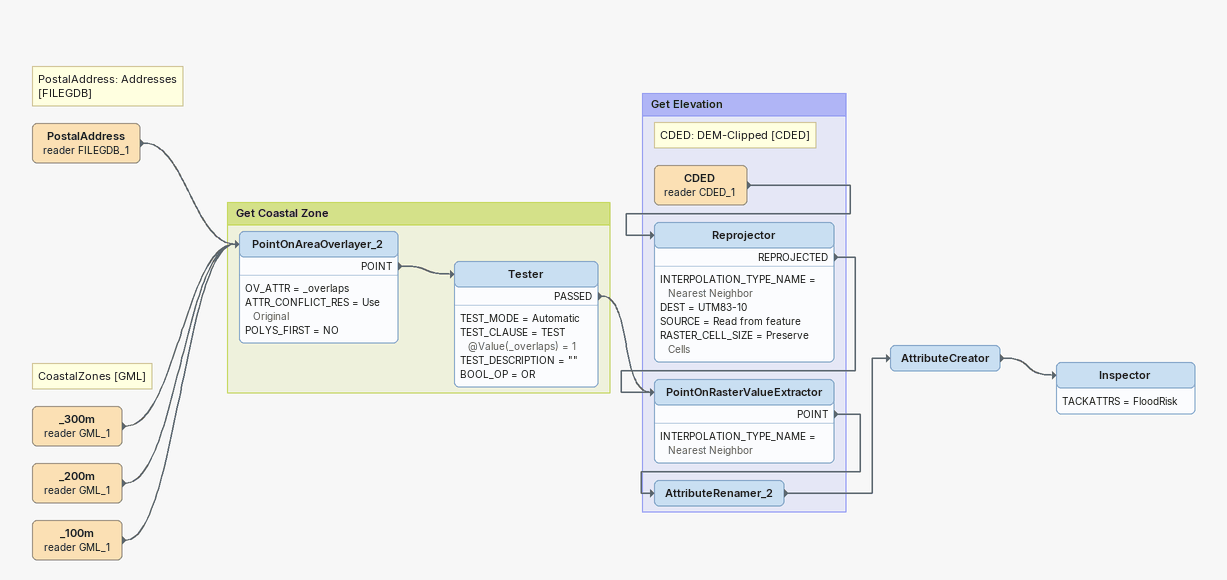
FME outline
Note: PostalAddress: Addresses [FILEGDB]
PostalAddress (reader FILEGDB_1)
    -> PointOnAreaOverlayer_2
Note: CoastalZones [GML]
_300m (reader GML_1)
    -> PointOnAreaOverlayer_2
_200m (reader GML_1)
    -> PointOnAreaOverlayer_2
_100m (reader GML_1)
    -> PointOnAreaOverlayer_2
AttributeCreator
    -> Inspector
Inspector
    TACKATTRS = FloodRisk

Bookmark: Get Coastal Zone
PointOnAreaOverlayer_2
    OV_ATTR = _overlaps
    ATTR_CONFLICT_RES = Use Original
    POLYS_FIRST = NO
    POINT -> Tester
Tester
    TEST_MODE = Automatic
    TEST_CLAUSE = TEST @Value(_overlaps) = 1
    TEST_DESCRIPTION = ""
    BOOL_OP = OR
    PASSED -> PointOnRasterValueExtractor

Bookmark: Get Elevation
Note: CDED: DEM-Clipped [CDED]
CDED (reader CDED_1)
    -> Reprojector
Reprojector
    INTERPOLATION_TYPE_NAME = Nearest Neighbor
    DEST = UTM83-10
    SOURCE = Read from feature
    RASTER_CELL_SIZE = Preserve Cells
    REPROJECTED -> PointOnRasterValueExtractor
PointOnRasterValueExtractor
    INTERPOLATION_TYPE_NAME = Nearest Neighbor
    POINT -> AttributeRenamer_2
AttributeRenamer_2
    -> AttributeCreator
